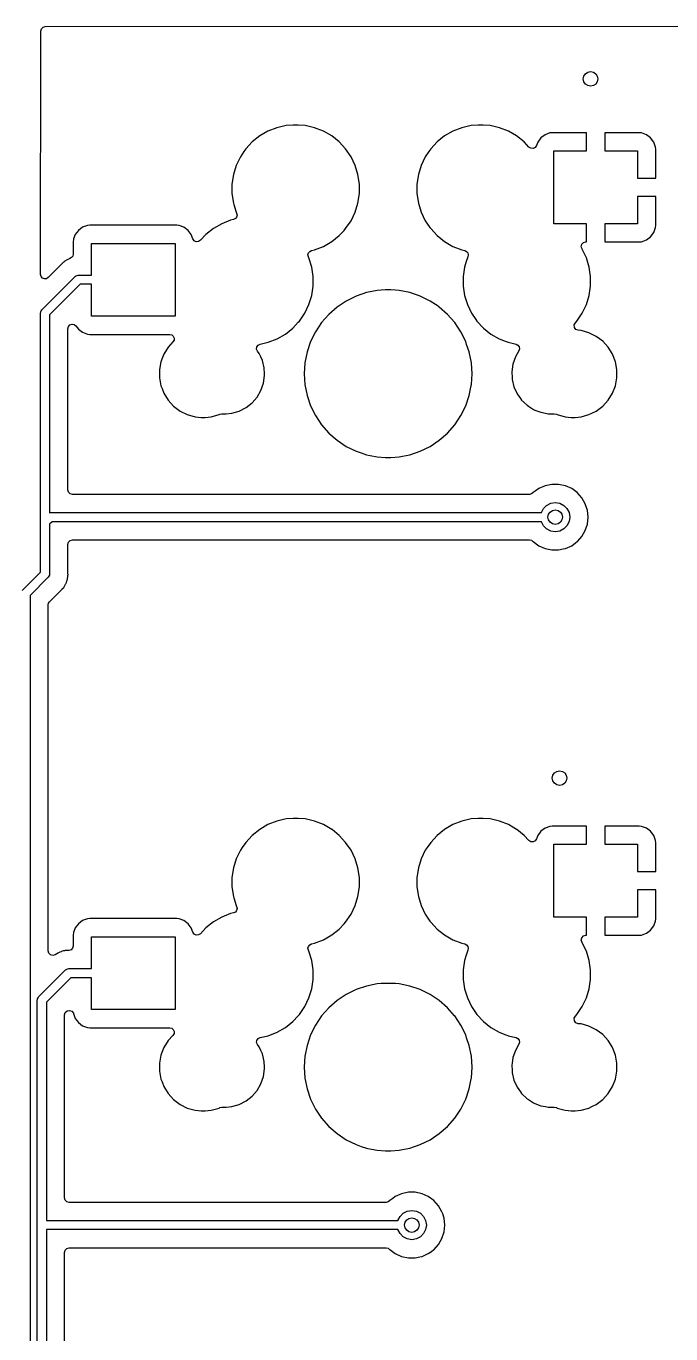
# Model space of a CAD drawing. Extents: x 144.2 to 239.5, y -132.7 to -33.4.
# Drawn here: x 162.89 to 180.6, y -74.11 to -38.18 of the extents above; entities that cross this region are included whole.
import ezdxf

# ---------------------------------------------------------------- set-up
doc = ezdxf.new("R2010")
doc.units = 0
doc.layers.add('BLACK', color=7, linetype='CONTINUOUS')

msp = doc.modelspace()

# ---------------------------------------------------------------- linework, layer by layer
at = {"layer": 'BLACK', "linetype": 'CONTINUOUS'}
for p, q in [((163.286, -45.0002), (163.29, -38.3143)), ((163.29, -38.3143), (163.307, -38.2524)), ((163.307, -38.2524), (163.352, -38.2071)), ((163.352, -38.2071), (163.414, -38.1904)), ((163.414, -38.1904), (182.325, -38.1805)), ((170.03, -40.9127), (169.775, -40.9711)), ((170.227, -40.898), (170.03, -40.9127)), ((170.357, -40.898), (170.227, -40.898)), ((170.227, -40.898), (170.227, -40.898)), ((170.554, -40.9127), (170.357, -40.898)), ((170.357, -40.898), (170.357, -40.898)), ((170.809, -40.9711), (170.554, -40.9127)), ((175.11, -40.9127), (174.855, -40.9711)), ((175.307, -40.898), (175.11, -40.9127)), ((175.437, -40.898), (175.307, -40.898)), ((175.307, -40.898), (175.307, -40.898)), ((175.634, -40.9127), (175.437, -40.898)), ((175.437, -40.898), (175.437, -40.898)), ((175.889, -40.9711), (175.634, -40.9127)), ((169.303, -41.1981), (169.098, -41.3617)), ((169.53, -41.0669), (169.303, -41.1981)), ((169.775, -40.9711), (169.53, -41.0669)), ((171.054, -41.0669), (170.809, -40.9711)), ((171.054, -41.0673), (171.054, -41.0669)), ((171.054, -41.0669), (171.054, -41.0669)), ((171.054, -41.0669), (171.054, -41.0669)), ((171.281, -41.1981), (171.054, -41.0673)), ((171.486, -41.3617), (171.281, -41.1981)), ((171.281, -41.1981), (171.281, -41.1981)), ((174.383, -41.1981), (174.178, -41.3617)), ((174.61, -41.0669), (174.383, -41.1981)), ((174.855, -40.9711), (174.61, -41.0669)), ((176.134, -41.0669), (175.889, -40.9711)), ((176.134, -41.0673), (176.134, -41.0669)), ((176.134, -41.0669), (176.134, -41.0669)), ((176.134, -41.0669), (176.134, -41.0669)), ((176.361, -41.1981), (176.134, -41.0673)), ((176.566, -41.3617), (176.361, -41.1981)), ((176.361, -41.1981), (176.361, -41.1981)), ((177.025, -41.2513), (176.939, -41.3664)), ((177.14, -41.1651), (177.025, -41.2513)), ((177.275, -41.1149), (177.14, -41.1651)), ((177.334, -41.1085), (177.275, -41.1149)), ((178.282, -41.1085), (177.334, -41.1085)), ((178.282, -41.6085), (178.282, -41.1085)), ((179.73, -41.1085), (178.782, -41.1085)), ((178.782, -41.1085), (178.782, -41.6085)), ((179.789, -41.1149), (179.73, -41.1085)), ((179.924, -41.1651), (179.789, -41.1149)), ((180.039, -41.2513), (179.924, -41.1651)), ((180.125, -41.3664), (180.039, -41.2513)), ((168.869, -41.6283), (168.772, -41.7708)), ((168.92, -41.554), (168.869, -41.6283)), ((169.098, -41.3617), (168.92, -41.554)), ((171.664, -41.554), (171.486, -41.3617)), ((171.486, -41.3617), (171.486, -41.3617)), ((171.486, -41.3617), (171.486, -41.3617)), ((171.812, -41.7708), (171.664, -41.554)), ((171.664, -41.554), (171.664, -41.554)), ((171.664, -41.554), (171.664, -41.554)), ((173.949, -41.6283), (173.852, -41.7708)), ((174, -41.554), (173.949, -41.6283)), ((174.178, -41.3617), (174, -41.554)), ((176.696, -41.5021), (176.566, -41.3617)), ((176.566, -41.3617), (176.566, -41.3617)), ((176.566, -41.3617), (176.566, -41.3617)), ((176.749, -41.5357), (176.696, -41.5021)), ((176.811, -41.5394), (176.749, -41.5357)), ((176.867, -41.5122), (176.811, -41.5394)), ((176.903, -41.4611), (176.867, -41.5122)), ((176.939, -41.3664), (176.903, -41.4611)), ((177.382, -43.6085), (177.382, -41.6085)), ((177.382, -41.6085), (178.282, -41.6085)), ((178.782, -41.6085), (179.682, -41.6085)), ((179.682, -41.6085), (179.682, -42.3585)), ((180.176, -41.5011), (180.125, -41.3664)), ((180.182, -41.5607), (180.176, -41.5011)), ((180.182, -42.3585), (180.182, -41.5607)), ((168.658, -42.0072), (168.581, -42.2579)), ((168.772, -41.7708), (168.658, -42.0072)), ((171.926, -42.0072), (171.812, -41.7708)), ((172.003, -42.2579), (171.926, -42.0072)), ((173.738, -42.0072), (173.661, -42.2579)), ((173.852, -41.7708), (173.738, -42.0072)), ((168.581, -42.2579), (168.541, -42.5173)), ((172.042, -42.5173), (172.003, -42.2579)), ((173.661, -42.2579), (173.621, -42.5173)), ((179.682, -42.3585), (180.182, -42.3585)), ((168.541, -42.5173), (168.541, -42.7797)), ((172.042, -42.7797), (172.042, -42.5173)), ((173.621, -42.5173), (173.621, -42.7797)), ((168.541, -42.7797), (168.581, -43.0391)), ((168.581, -43.0391), (168.592, -43.0772)), ((168.592, -43.0772), (168.658, -43.2898)), ((171.926, -43.2898), (172.003, -43.0391)), ((172.003, -43.0391), (172.042, -42.7797)), ((173.621, -42.7797), (173.661, -43.0391)), ((173.661, -43.0391), (173.738, -43.2898)), ((180.182, -42.8585), (179.682, -42.8585)), ((179.682, -42.8585), (179.682, -43.6085)), ((180.182, -43.6563), (180.182, -42.8585)), ((168.637, -43.4683), (168.587, -43.4922)), ((168.671, -43.4251), (168.637, -43.4683)), ((168.658, -43.2898), (168.671, -43.3175)), ((168.671, -43.3175), (168.684, -43.3713)), ((168.684, -43.3713), (168.671, -43.4251)), ((171.812, -43.5262), (171.926, -43.2898)), ((173.738, -43.2898), (173.852, -43.5262)), ((164.324, -43.791), (164.238, -43.9062)), ((164.44, -43.7047), (164.324, -43.791)), ((164.575, -43.6544), (164.44, -43.7047)), ((164.634, -43.648), (164.575, -43.6544)), ((167.03, -43.648), (164.634, -43.648)), ((167.089, -43.6544), (167.03, -43.648)), ((167.03, -43.648), (167.03, -43.648)), ((167.224, -43.7047), (167.089, -43.6544)), ((167.34, -43.791), (167.224, -43.7047)), ((167.426, -43.9062), (167.34, -43.791)), ((168.033, -43.7381), (167.828, -43.9017)), ((168.26, -43.6069), (168.033, -43.7381)), ((168.505, -43.5111), (168.26, -43.6069)), ((168.587, -43.4922), (168.505, -43.5111)), ((171.486, -43.9353), (171.62, -43.791)), ((171.62, -43.791), (171.664, -43.743)), ((171.664, -43.743), (171.812, -43.5262)), ((171.664, -43.743), (171.664, -43.743)), ((171.664, -43.743), (171.664, -43.743)), ((173.852, -43.5262), (173.981, -43.7159)), ((173.981, -43.7159), (174, -43.743)), ((174, -43.743), (174.178, -43.9353)), ((178.282, -43.6085), (177.382, -43.6085)), ((178.282, -44.1085), (178.282, -43.6085)), ((179.682, -43.6085), (178.782, -43.6085)), ((178.782, -43.6085), (178.782, -44.1085)), ((180.125, -43.8506), (180.176, -43.7159)), ((180.176, -43.7159), (180.182, -43.6563)), ((164.182, -44.0989), (164.181, -44.1006)), ((164.181, -44.1006), (164.181, -44.4447)), ((164.188, -44.041), (164.182, -44.0989)), ((164.193, -44.0267), (164.188, -44.041)), ((164.238, -43.9062), (164.193, -44.0267)), ((164.682, -45.0235), (164.682, -44.1485)), ((164.682, -44.1485), (166.982, -44.1485)), ((166.982, -44.1485), (166.982, -46.1485)), ((167.47, -44.0237), (167.426, -43.9062)), ((167.506, -44.0749), (167.47, -44.0237)), ((167.562, -44.102), (167.506, -44.0749)), ((167.624, -44.0984), (167.562, -44.102)), ((167.677, -44.0647), (167.624, -44.0984)), ((167.828, -43.9017), (167.677, -44.0647)), ((171.054, -44.2301), (171.281, -44.0989)), ((171.281, -44.0989), (171.486, -43.9353)), ((174.178, -43.9353), (174.178, -43.9353)), ((174.178, -43.9353), (174.383, -44.0989)), ((174.383, -44.0989), (174.61, -44.2301)), ((178.135, -44.2395), (178.149, -44.1746)), ((178.149, -44.1746), (178.195, -44.1263)), ((178.195, -44.1263), (178.259, -44.1085)), ((178.259, -44.1085), (178.282, -44.1085)), ((178.782, -44.1085), (179.73, -44.1085)), ((179.73, -44.1085), (179.789, -44.1021)), ((179.789, -44.1021), (179.924, -44.0519)), ((179.924, -44.0519), (180.039, -43.9657)), ((180.039, -43.9657), (180.125, -43.8506)), ((164.139, -44.5386), (164.092, -44.5638)), ((164.17, -44.4963), (164.139, -44.5386)), ((164.181, -44.4447), (164.17, -44.4963)), ((170.63, -44.4657), (170.643, -44.4119)), ((170.643, -44.5195), (170.63, -44.4657)), ((170.643, -44.4119), (170.677, -44.3687)), ((170.656, -44.5472), (170.643, -44.5195)), ((170.733, -44.7979), (170.656, -44.5472)), ((170.677, -44.3687), (170.727, -44.3448)), ((170.727, -44.3448), (170.809, -44.3259)), ((170.809, -44.3259), (171.054, -44.2301)), ((174.61, -44.2301), (174.855, -44.3259)), ((174.855, -44.3259), (174.937, -44.3448)), ((174.937, -44.3448), (174.987, -44.3687)), ((175.008, -44.5472), (174.976, -44.6503)), ((174.987, -44.3687), (175.021, -44.4119)), ((175.021, -44.5195), (175.008, -44.5472)), ((175.021, -44.4119), (175.034, -44.4657)), ((175.034, -44.4657), (175.021, -44.5195)), ((178.156, -44.3024), (178.135, -44.2395)), ((178.162, -44.3108), (178.156, -44.3024)), ((178.276, -44.5472), (178.162, -44.3108)), ((178.353, -44.7979), (178.276, -44.5472)), ((163.854, -44.7312), (163.497, -45.088)), ((163.862, -44.7226), (163.854, -44.7312)), ((163.89, -44.6889), (163.862, -44.7226)), ((163.906, -44.6771), (163.89, -44.6889)), ((163.921, -44.6645), (163.906, -44.6771)), ((163.935, -44.6503), (163.921, -44.6645)), ((163.973, -44.6281), (163.935, -44.6503)), ((163.982, -44.6217), (163.973, -44.6281)), ((164.018, -44.596), (163.982, -44.6217)), ((164.036, -44.5886), (164.018, -44.596)), ((164.054, -44.5801), (164.036, -44.5886)), ((164.071, -44.5699), (164.054, -44.5801)), ((164.092, -44.5638), (164.071, -44.5699)), ((170.772, -45.0573), (170.733, -44.7979)), ((174.931, -44.7979), (174.891, -45.0573)), ((174.976, -44.6503), (174.931, -44.7979)), ((178.392, -45.0573), (178.353, -44.7979)), ((163.299, -45.0565), (163.286, -45.0002)), ((163.337, -45.1006), (163.299, -45.0565)), ((163.321, -45.9721), (164.233, -45.0601)), ((163.39, -45.1228), (163.337, -45.1006)), ((163.448, -45.1182), (163.39, -45.1228)), ((163.497, -45.088), (163.448, -45.1182)), ((164.233, -45.0601), (164.251, -45.0467)), ((164.251, -45.0467), (164.254, -45.0433)), ((164.254, -45.0433), (164.257, -45.0426)), ((164.257, -45.0426), (164.262, -45.0388)), ((164.262, -45.0388), (164.292, -45.0322)), ((164.292, -45.0322), (164.321, -45.0235)), ((164.321, -45.0235), (164.682, -45.0235)), ((170.772, -45.3197), (170.772, -45.0573)), ((174.891, -45.0573), (174.891, -45.3197)), ((178.392, -45.3197), (178.392, -45.0573)), ((164.373, -45.2735), (163.534, -46.1123)), ((164.682, -45.2735), (164.373, -45.2735)), ((164.682, -46.1485), (164.682, -45.2735)), ((170.656, -45.8298), (170.733, -45.5791)), ((170.733, -45.5791), (170.772, -45.3197)), ((171.95, -45.5986), (171.679, -45.7319)), ((172.235, -45.5016), (171.95, -45.5986)), ((172.531, -45.4428), (172.235, -45.5016)), ((172.642, -45.4355), (172.531, -45.4428)), ((172.757, -45.428), (172.642, -45.4355)), ((172.907, -45.428), (172.757, -45.428)), ((173.036, -45.4364), (172.907, -45.428)), ((173.133, -45.4428), (173.036, -45.4364)), ((173.429, -45.5016), (173.133, -45.4428)), ((173.714, -45.5986), (173.429, -45.5016)), ((173.985, -45.7319), (173.714, -45.5986)), ((174.891, -45.3197), (174.931, -45.5791)), ((174.931, -45.5791), (175.008, -45.8298)), ((178.276, -45.8298), (178.353, -45.5791)), ((178.353, -45.5791), (178.392, -45.3197)), ((163.306, -45.9993), (163.321, -45.9721)), ((170.542, -46.0662), (170.656, -45.8298)), ((171.429, -45.8995), (171.202, -46.0983)), ((171.679, -45.7319), (171.429, -45.8995)), ((174.202, -45.8774), (173.985, -45.7319)), ((174.235, -45.8995), (174.202, -45.8774)), ((174.462, -46.0983), (174.235, -45.8995)), ((175.008, -45.8298), (175.122, -46.0662)), ((178.162, -46.0662), (178.276, -45.8298)), ((163.284, -46.0605), (163.288, -46.0384)), ((163.284, -51.81), (163.284, -46.0605)), ((163.287, -46.0339), (163.289, -46.0315)), ((163.288, -46.0384), (163.287, -46.0339)), ((163.289, -46.0315), (163.29, -46.0253)), ((163.29, -46.0253), (163.306, -45.9993)), ((163.534, -46.1123), (163.534, -51.5494)), ((166.982, -46.1485), (164.682, -46.1485)), ((170.216, -46.4753), (170.363, -46.3165)), ((170.363, -46.3165), (170.394, -46.283)), ((170.394, -46.283), (170.542, -46.0662)), ((170.394, -46.283), (170.394, -46.283)), ((170.394, -46.283), (170.394, -46.283)), ((171.003, -46.325), (170.835, -46.5758)), ((171.202, -46.0983), (171.003, -46.325)), ((174.654, -46.3165), (174.462, -46.0983)), ((174.661, -46.325), (174.654, -46.3165)), ((174.829, -46.5758), (174.661, -46.325)), ((175.122, -46.0662), (175.243, -46.2438)), ((175.243, -46.2438), (175.27, -46.283)), ((175.27, -46.283), (175.448, -46.4753)), ((177.942, -46.3888), (177.973, -46.328)), ((177.973, -46.328), (178.014, -46.283)), ((178.014, -46.283), (178.162, -46.0662)), ((164.035, -46.4919), (164.05, -46.4325)), ((164.035, -50.9205), (164.035, -46.4919)), ((164.05, -46.4325), (164.092, -46.3876)), ((164.092, -46.3876), (164.15, -46.3682)), ((164.15, -46.3682), (164.211, -46.3791)), ((164.211, -46.3791), (164.258, -46.4176)), ((164.258, -46.4176), (164.324, -46.506)), ((164.324, -46.506), (164.44, -46.5923)), ((164.44, -46.5923), (164.575, -46.6426)), ((164.575, -46.6426), (164.634, -46.649)), ((164.634, -46.649), (166.831, -46.649)), ((166.831, -46.649), (166.886, -46.662)), ((166.886, -46.662), (166.93, -46.6983)), ((166.93, -46.6983), (166.953, -46.7502)), ((169.784, -46.7701), (170.011, -46.6389)), ((170.011, -46.6389), (170.216, -46.4753)), ((170.835, -46.5758), (170.702, -46.8462)), ((174.962, -46.8462), (174.829, -46.5758)), ((175.448, -46.4753), (175.448, -46.4753)), ((175.448, -46.4753), (175.653, -46.6389)), ((175.653, -46.6389), (175.88, -46.7701)), ((177.948, -46.4567), (177.942, -46.3888)), ((177.989, -46.5112), (177.948, -46.4567)), ((178.052, -46.5358), (177.989, -46.5112)), ((178.134, -46.5434), (178.052, -46.5358)), ((178.348, -46.6043), (178.134, -46.5434)), ((178.547, -46.7034), (178.348, -46.6043)), ((178.724, -46.8375), (178.547, -46.7034)), ((166.79, -47.0019), (166.673, -47.1911)), ((166.922, -46.8565), (166.79, -47.0019)), ((166.95, -46.8069), (166.922, -46.8565)), ((166.953, -46.7502), (166.95, -46.8069)), ((169.22, -47.0536), (169.228, -46.9937)), ((169.242, -47.1098), (169.22, -47.0536)), ((169.228, -46.9937), (169.262, -46.9443)), ((169.262, -46.9443), (169.316, -46.917)), ((169.316, -46.917), (169.539, -46.8659)), ((169.539, -46.8659), (169.784, -46.7701)), ((170.702, -46.8462), (170.605, -47.1318)), ((174.988, -46.9243), (174.962, -46.8462)), ((175.059, -47.1318), (174.988, -46.9243)), ((175.88, -46.7701), (176.049, -46.8361)), ((176.049, -46.8361), (176.074, -46.8462)), ((176.074, -46.8462), (176.125, -46.8659)), ((176.125, -46.8659), (176.345, -46.9162)), ((176.345, -46.9162), (176.396, -46.9416)), ((176.396, -46.9416), (176.431, -46.9875)), ((176.441, -47.044), (176.425, -47.0991)), ((176.431, -46.9875), (176.441, -47.044)), ((178.874, -47.0019), (178.724, -46.8375)), ((178.982, -47.1758), (178.874, -47.0019)), ((166.592, -47.3986), (166.552, -47.6173)), ((166.638, -47.2798), (166.592, -47.3986)), ((166.673, -47.1911), (166.638, -47.2798)), ((169.289, -47.1757), (169.242, -47.1098)), ((169.289, -47.1758), (169.289, -47.1757)), ((169.332, -47.2693), (169.289, -47.1758)), ((169.289, -47.1758), (169.289, -47.1758)), ((169.377, -47.3669), (169.332, -47.2693)), ((169.426, -47.5712), (169.377, -47.3669)), ((170.605, -47.1318), (170.546, -47.4276)), ((175.118, -47.4276), (175.059, -47.1318)), ((176.326, -47.2693), (176.258, -47.4679)), ((176.425, -47.0991), (176.326, -47.2693)), ((178.991, -47.1911), (178.982, -47.1758)), ((179.072, -47.3986), (178.991, -47.1911)), ((179.112, -47.6173), (179.072, -47.3986)), ((166.552, -47.6173), (166.552, -47.8397)), ((169.406, -47.9891), (169.436, -47.7811)), ((169.434, -47.7285), (169.426, -47.5712)), ((169.436, -47.7811), (169.434, -47.7285)), ((170.546, -47.4276), (170.527, -47.7285)), ((170.527, -47.7285), (170.546, -48.0294)), ((175.137, -47.7285), (175.118, -47.4276)), ((175.118, -48.0294), (175.137, -47.7285)), ((176.258, -47.4679), (176.228, -47.6759)), ((176.228, -47.6759), (176.228, -47.6759)), ((176.228, -47.6759), (176.236, -47.8397)), ((179.112, -47.8397), (179.112, -47.6173)), ((166.552, -47.8397), (166.592, -48.0584)), ((166.592, -48.0584), (166.622, -48.1338)), ((166.622, -48.1338), (166.673, -48.2659)), ((169.338, -48.1877), (169.406, -47.9891)), ((170.546, -48.0294), (170.605, -48.3252)), ((175.059, -48.3252), (175.113, -48.0523)), ((175.113, -48.0523), (175.118, -48.0294)), ((175.118, -48.0294), (175.118, -48.0294)), ((175.118, -48.0294), (175.118, -48.0294)), ((176.236, -47.8397), (176.238, -47.8858)), ((176.238, -47.8858), (176.287, -48.0901)), ((176.287, -48.0901), (176.375, -48.2813)), ((178.991, -48.2659), (179.072, -48.0584)), ((179.072, -48.0584), (179.112, -47.8397)), ((166.673, -48.2659), (166.79, -48.4551)), ((166.79, -48.4551), (166.94, -48.6195)), ((169.095, -48.5286), (169.233, -48.3698)), ((169.233, -48.3698), (169.338, -48.1877)), ((170.605, -48.3252), (170.702, -48.6108)), ((174.962, -48.6108), (175.059, -48.3252)), ((176.375, -48.2813), (176.467, -48.4105)), ((176.467, -48.4105), (176.497, -48.4525)), ((176.497, -48.4525), (176.649, -48.5975)), ((178.724, -48.6195), (178.874, -48.4551)), ((178.874, -48.4551), (178.991, -48.2659)), ((166.94, -48.6195), (167.117, -48.7536)), ((167.117, -48.7536), (167.316, -48.8527)), ((167.316, -48.8527), (167.53, -48.9136)), ((167.974, -48.9136), (168.188, -48.8527)), ((168.188, -48.8527), (168.209, -48.842)), ((168.209, -48.842), (168.264, -48.829)), ((168.264, -48.829), (168.384, -48.829)), ((168.384, -48.829), (168.541, -48.814)), ((168.384, -48.829), (168.384, -48.829)), ((168.541, -48.814), (168.743, -48.7548)), ((168.743, -48.7548), (168.93, -48.6585)), ((168.93, -48.6585), (169.095, -48.5286)), ((170.702, -48.6108), (170.835, -48.8812)), ((174.829, -48.8812), (174.962, -48.6108)), ((176.649, -48.5975), (176.683, -48.6195)), ((176.683, -48.6195), (176.825, -48.7111)), ((176.825, -48.7111), (176.865, -48.7268)), ((176.865, -48.7268), (177.021, -48.7892)), ((177.021, -48.7892), (177.149, -48.814)), ((177.149, -48.814), (177.227, -48.829)), ((177.227, -48.829), (177.227, -48.829)), ((177.227, -48.829), (177.384, -48.829)), ((177.384, -48.829), (177.386, -48.8288)), ((177.384, -48.829), (177.384, -48.829)), ((177.386, -48.8288), (177.387, -48.829)), ((177.387, -48.829), (177.39, -48.829)), ((177.39, -48.829), (177.39, -48.8296)), ((177.39, -48.8296), (177.453, -48.8413)), ((177.453, -48.8413), (177.476, -48.8527)), ((177.476, -48.8527), (177.69, -48.9136)), ((178.134, -48.9136), (178.348, -48.8527)), ((178.348, -48.8527), (178.425, -48.8144)), ((178.425, -48.8144), (178.547, -48.7536)), ((178.547, -48.7536), (178.724, -48.6195)), ((167.53, -48.9136), (167.696, -48.929)), ((167.696, -48.929), (167.696, -48.929)), ((167.696, -48.929), (167.808, -48.929)), ((167.808, -48.929), (167.974, -48.9136)), ((167.808, -48.929), (167.808, -48.929)), ((170.835, -48.8812), (171.002, -49.1312)), ((171.002, -49.1312), (171.003, -49.132)), ((171.003, -49.132), (171.202, -49.3587)), ((174.462, -49.3587), (174.661, -49.132)), ((174.661, -49.132), (174.829, -48.8812)), ((177.69, -48.9136), (177.856, -48.929)), ((177.856, -48.929), (177.856, -48.929)), ((177.856, -48.929), (177.968, -48.929)), ((177.968, -48.929), (178.134, -48.9136)), ((177.968, -48.929), (177.968, -48.929)), ((171.202, -49.3587), (171.429, -49.5575)), ((171.429, -49.5575), (171.679, -49.7251)), ((173.985, -49.7251), (174.235, -49.5575)), ((174.235, -49.5575), (174.462, -49.3587)), ((171.679, -49.7251), (171.95, -49.8584)), ((171.95, -49.8584), (172.093, -49.9069)), ((172.093, -49.9069), (172.235, -49.9554)), ((173.429, -49.9554), (173.714, -49.8584)), ((173.714, -49.8584), (173.985, -49.7251)), ((172.235, -49.9554), (172.335, -49.9752)), ((172.335, -49.9752), (172.531, -50.0142)), ((172.531, -50.0142), (172.531, -50.0142)), ((172.531, -50.0142), (172.531, -50.0142)), ((172.531, -50.0142), (172.757, -50.029)), ((172.757, -50.029), (172.907, -50.029)), ((172.907, -50.029), (173.133, -50.0142)), ((172.907, -50.029), (172.907, -50.029)), ((173.133, -50.0142), (173.23, -49.995)), ((173.133, -50.0142), (173.133, -50.0142)), ((173.133, -50.0142), (173.133, -50.0142)), ((173.23, -49.995), (173.429, -49.9554)), ((164.052, -50.9825), (164.035, -50.9205)), ((164.097, -51.0279), (164.052, -50.9825)), ((176.808, -51.0035), (176.767, -51.0338)), ((176.814, -50.9971), (176.808, -51.0035)), ((176.867, -50.9589), (176.814, -50.9971)), ((176.967, -50.8858), (176.867, -50.9589)), ((177.14, -50.8089), (176.967, -50.8858)), ((177.325, -50.7695), (177.14, -50.8089)), ((177.515, -50.7695), (177.325, -50.7695)), ((177.325, -50.7695), (177.325, -50.7695)), ((177.7, -50.8089), (177.515, -50.7695)), ((177.515, -50.7695), (177.515, -50.7695)), ((177.873, -50.8858), (177.7, -50.8089)), ((178.026, -50.9971), (177.873, -50.8858)), ((178.153, -51.1378), (178.026, -50.9971)), ((164.159, -51.0445), (164.097, -51.0279)), ((176.716, -51.0445), (164.159, -51.0445)), ((176.767, -51.0338), (176.716, -51.0445)), ((177.096, -51.4349), (177.185, -51.3464)), ((177.185, -51.3464), (177.296, -51.2896)), ((177.296, -51.2896), (177.42, -51.27)), ((177.42, -51.27), (177.544, -51.2896)), ((177.544, -51.2896), (177.655, -51.3464)), ((177.655, -51.3464), (177.744, -51.4349)), ((178.247, -51.3017), (178.153, -51.1378)), ((178.264, -51.3548), (178.247, -51.3017)), ((178.306, -51.4817), (178.264, -51.3548)), ((163.534, -51.5494), (163.549, -51.545)), ((163.549, -51.545), (177.04, -51.545)), ((177.04, -51.545), (177.096, -51.4349)), ((177.744, -51.4349), (177.8, -51.5464)), ((177.8, -51.5464), (177.82, -51.67)), ((177.82, -51.67), (177.8, -51.7936)), ((178.325, -51.67), (178.306, -51.4817)), ((178.306, -51.8583), (178.325, -51.67)), ((163.284, -53.1787), (163.284, -51.81)), ((163.601, -51.795), (163.534, -51.8618)), ((163.534, -51.8618), (163.534, -53.2305)), ((177.04, -51.795), (163.601, -51.795)), ((177.096, -51.9051), (177.04, -51.795)), ((177.185, -51.9936), (177.096, -51.9051)), ((177.296, -52.0504), (177.185, -51.9936)), ((177.42, -52.07), (177.296, -52.0504)), ((177.544, -52.0504), (177.42, -52.07)), ((177.655, -51.9936), (177.544, -52.0504)), ((177.744, -51.9051), (177.655, -51.9936)), ((177.8, -51.7936), (177.744, -51.9051)), ((178.153, -52.2022), (178.247, -52.0383)), ((178.247, -52.0383), (178.306, -51.8583)), ((164.035, -52.4195), (164.052, -52.3575)), ((164.035, -53.1952), (164.035, -52.4195)), ((164.052, -52.3575), (164.097, -52.3121)), ((164.097, -52.3121), (164.159, -52.2955)), ((164.159, -52.2955), (176.716, -52.2955)), ((176.716, -52.2955), (176.767, -52.3062)), ((176.767, -52.3062), (176.808, -52.3365)), ((176.808, -52.3365), (176.814, -52.3429)), ((176.814, -52.3429), (176.967, -52.4542)), ((177.873, -52.4542), (177.975, -52.3798)), ((177.975, -52.3798), (178.026, -52.3429)), ((178.026, -52.3429), (178.032, -52.3365)), ((178.032, -52.3365), (178.153, -52.2022)), ((176.967, -52.4542), (176.967, -52.4542)), ((176.967, -52.4542), (176.967, -52.4542)), ((176.967, -52.4542), (177.14, -52.5311)), ((177.14, -52.5311), (177.325, -52.5705)), ((177.325, -52.5705), (177.325, -52.5705)), ((177.325, -52.5705), (177.515, -52.5705)), ((177.515, -52.5705), (177.638, -52.5443)), ((177.515, -52.5705), (177.515, -52.5705)), ((177.638, -52.5443), (177.7, -52.5311)), ((177.7, -52.5311), (177.873, -52.4542)), ((162.782, -53.6816), (163.284, -53.1787)), ((163.498, -53.3189), (162.995, -53.8218)), ((163.513, -53.2918), (163.498, -53.3189)), ((163.529, -53.2657), (163.513, -53.2918)), ((163.53, -53.2595), (163.529, -53.2657)), ((163.532, -53.2571), (163.53, -53.2595)), ((163.534, -53.2305), (163.531, -53.2526)), ((163.531, -53.2526), (163.532, -53.2571)), ((163.952, -53.5514), (163.97, -53.5113)), ((163.97, -53.5113), (163.975, -53.5009)), ((163.975, -53.4996), (163.996, -53.4626)), ((163.975, -53.5009), (163.975, -53.4996)), ((163.996, -53.4626), (164.001, -53.4432)), ((164.001, -53.4432), (164.007, -53.4248)), ((164.007, -53.4248), (164.01, -53.417)), ((164.01, -53.417), (164.015, -53.4064)), ((164.015, -53.4064), (164.022, -53.3633)), ((164.022, -53.3633), (164.024, -53.3518)), ((164.024, -53.3518), (164.035, -53.3095)), ((164.036, -53.2068), (164.035, -53.1952)), ((164.035, -53.2895), (164.037, -53.2701)), ((164.035, -53.3095), (164.035, -53.2895)), ((164.04, -53.2503), (164.036, -53.2068)), ((164.037, -53.2701), (164.038, -53.261)), ((164.038, -53.261), (164.04, -53.2503)), ((162.995, -53.8218), (162.995, -103.15)), ((163.532, -53.9928), (163.659, -53.866)), ((163.659, -53.866), (163.793, -53.7313)), ((163.793, -53.7313), (163.809, -53.7184)), ((163.809, -53.7184), (163.811, -53.7163)), ((163.811, -53.7163), (163.857, -53.6672)), ((163.811, -53.7163), (163.811, -53.7163)), ((163.857, -53.6672), (163.86, -53.6645)), ((163.86, -53.6645), (163.88, -53.645)), ((163.88, -53.645), (163.882, -53.6418)), ((163.882, -53.6418), (163.89, -53.6329)), ((163.89, -53.6329), (163.92, -53.6011)), ((163.92, -53.6011), (163.929, -53.5835)), ((163.929, -53.5835), (163.94, -53.5673)), ((163.94, -53.5673), (163.952, -53.5514)), ((163.952, -53.5514), (163.952, -53.5514)), ((163.495, -54.0805), (163.505, -54.033)), ((163.495, -63.5891), (163.495, -54.0805)), ((163.505, -54.033), (163.532, -53.9928)), ((170.03, -59.9627), (169.775, -60.0211)), ((170.227, -59.948), (170.03, -59.9627)), ((170.357, -59.948), (170.227, -59.948)), ((170.227, -59.948), (170.227, -59.948)), ((170.554, -59.9627), (170.357, -59.948)), ((170.357, -59.948), (170.357, -59.948)), ((170.809, -60.0211), (170.554, -59.9627)), ((175.11, -59.9627), (174.855, -60.0211)), ((175.307, -59.948), (175.11, -59.9627)), ((175.437, -59.948), (175.307, -59.948)), ((175.307, -59.948), (175.307, -59.948)), ((175.634, -59.9627), (175.437, -59.948)), ((175.437, -59.948), (175.437, -59.948)), ((175.889, -60.0211), (175.634, -59.9627)), ((169.303, -60.2481), (169.098, -60.4117)), ((169.53, -60.1169), (169.303, -60.2481)), ((169.775, -60.0211), (169.53, -60.1169)), ((171.054, -60.1169), (170.809, -60.0211)), ((171.054, -60.1173), (171.054, -60.1169)), ((171.054, -60.1169), (171.054, -60.1169)), ((171.054, -60.1169), (171.054, -60.1169)), ((171.281, -60.2481), (171.054, -60.1173)), ((171.29, -60.2557), (171.281, -60.2481)), ((171.486, -60.4117), (171.29, -60.2557)), ((174.383, -60.2481), (174.178, -60.4117)), ((174.61, -60.1169), (174.383, -60.2481)), ((174.855, -60.0211), (174.61, -60.1169)), ((176.134, -60.1169), (175.889, -60.0211)), ((176.134, -60.1173), (176.134, -60.1169)), ((176.134, -60.1169), (176.134, -60.1169)), ((176.134, -60.1169), (176.134, -60.1169)), ((176.361, -60.2481), (176.134, -60.1173)), ((176.37, -60.2557), (176.361, -60.2481)), ((176.566, -60.4117), (176.37, -60.2557)), ((177.025, -60.3013), (176.939, -60.4164)), ((177.14, -60.2151), (177.025, -60.3013)), ((177.275, -60.1649), (177.14, -60.2151)), ((177.334, -60.1585), (177.275, -60.1649)), ((178.282, -60.1585), (177.334, -60.1585)), ((178.282, -60.6585), (178.282, -60.1585)), ((179.73, -60.1585), (178.782, -60.1585)), ((178.782, -60.1585), (178.782, -60.6585)), ((179.789, -60.1649), (179.73, -60.1585)), ((179.924, -60.2151), (179.789, -60.1649)), ((180.039, -60.3013), (179.924, -60.2151)), ((180.125, -60.4164), (180.039, -60.3013)), ((168.92, -60.604), (168.824, -60.7442)), ((169.098, -60.4117), (168.92, -60.604)), ((171.664, -60.604), (171.486, -60.4117)), ((171.486, -60.4117), (171.486, -60.4117)), ((171.486, -60.4117), (171.486, -60.4117)), ((171.812, -60.8208), (171.664, -60.604)), ((171.664, -60.604), (171.664, -60.604)), ((171.664, -60.604), (171.664, -60.604)), ((174, -60.604), (173.904, -60.7442)), ((174.178, -60.4117), (174, -60.604)), ((176.696, -60.5521), (176.566, -60.4117)), ((176.566, -60.4117), (176.566, -60.4117)), ((176.566, -60.4117), (176.566, -60.4117)), ((176.749, -60.5857), (176.696, -60.5521)), ((176.811, -60.5894), (176.749, -60.5857)), ((176.867, -60.5622), (176.811, -60.5894)), ((176.903, -60.5111), (176.867, -60.5622)), ((176.939, -60.4164), (176.903, -60.5111)), ((177.382, -62.6585), (177.382, -60.6585)), ((177.382, -60.6585), (178.282, -60.6585)), ((178.782, -60.6585), (179.682, -60.6585)), ((179.682, -60.6585), (179.682, -61.4085)), ((180.176, -60.5511), (180.125, -60.4164)), ((180.182, -60.6107), (180.176, -60.5511)), ((180.182, -61.4085), (180.182, -60.6107)), ((168.658, -61.0572), (168.581, -61.3079)), ((168.772, -60.8208), (168.658, -61.0572)), ((168.824, -60.7442), (168.772, -60.8208)), ((171.926, -61.0572), (171.812, -60.8208)), ((172.003, -61.3079), (171.926, -61.0572)), ((173.738, -61.0572), (173.661, -61.3079)), ((173.852, -60.8208), (173.738, -61.0572)), ((173.904, -60.7442), (173.852, -60.8208)), ((168.581, -61.3079), (168.541, -61.5673)), ((172.042, -61.5673), (172.003, -61.3079)), ((173.661, -61.3079), (173.621, -61.5673)), ((179.682, -61.4085), (180.182, -61.4085)), ((168.541, -61.5673), (168.541, -61.8297)), ((172.042, -61.8297), (172.042, -61.5673)), ((173.621, -61.5673), (173.621, -61.8297)), ((168.541, -61.8297), (168.581, -62.0891)), ((168.581, -62.0891), (168.592, -62.1272)), ((168.592, -62.1272), (168.658, -62.3398)), ((171.926, -62.3398), (172.003, -62.0891)), ((172.003, -62.0891), (172.042, -61.8297)), ((173.621, -61.8297), (173.661, -62.0891)), ((173.661, -62.0891), (173.738, -62.3398)), ((180.182, -61.9085), (179.682, -61.9085)), ((179.682, -61.9085), (179.682, -62.6585)), ((180.182, -62.7063), (180.182, -61.9085)), ((168.671, -62.4751), (168.637, -62.5183)), ((168.658, -62.3398), (168.671, -62.3675)), ((168.671, -62.3675), (168.684, -62.4213)), ((168.684, -62.4213), (168.671, -62.4751)), ((171.812, -62.5762), (171.926, -62.3398)), ((173.738, -62.3398), (173.852, -62.5762)), ((164.324, -62.841), (164.238, -62.9562)), ((164.44, -62.7547), (164.324, -62.841)), ((164.575, -62.7044), (164.44, -62.7547)), ((164.634, -62.698), (164.575, -62.7044)), ((167.03, -62.698), (164.634, -62.698)), ((167.089, -62.7044), (167.03, -62.698)), ((167.03, -62.698), (167.03, -62.698)), ((167.224, -62.7547), (167.089, -62.7044)), ((167.34, -62.841), (167.224, -62.7547)), ((167.426, -62.9562), (167.34, -62.841)), ((168.033, -62.7881), (167.828, -62.9517)), ((168.26, -62.6569), (168.033, -62.7881)), ((168.505, -62.5611), (168.26, -62.6569)), ((168.587, -62.5422), (168.505, -62.5611)), ((168.637, -62.5183), (168.587, -62.5422)), ((171.486, -62.9853), (171.62, -62.841)), ((171.62, -62.841), (171.664, -62.793)), ((171.664, -62.793), (171.812, -62.5762)), ((171.664, -62.793), (171.664, -62.793)), ((171.664, -62.793), (171.664, -62.793)), ((173.852, -62.5762), (173.981, -62.7659)), ((173.981, -62.7659), (174, -62.793)), ((174, -62.793), (174.178, -62.9853)), ((178.282, -62.6585), (177.382, -62.6585)), ((178.282, -63.1585), (178.282, -62.6585)), ((179.682, -62.6585), (178.782, -62.6585)), ((178.782, -62.6585), (178.782, -63.1585)), ((180.125, -62.9006), (180.176, -62.7659)), ((180.176, -62.7659), (180.182, -62.7063)), ((164.182, -63.1489), (164.181, -63.1506)), ((164.181, -63.1506), (164.181, -63.4488)), ((164.188, -63.091), (164.182, -63.1489)), ((164.193, -63.0767), (164.188, -63.091)), ((164.238, -62.9562), (164.193, -63.0767)), ((164.682, -64.0735), (164.682, -63.1985)), ((164.682, -63.1985), (166.982, -63.1985)), ((166.982, -63.1985), (166.982, -65.1985)), ((167.47, -63.0737), (167.426, -62.9562)), ((167.506, -63.1249), (167.47, -63.0737)), ((167.562, -63.152), (167.506, -63.1249)), ((167.624, -63.1484), (167.562, -63.152)), ((167.677, -63.1147), (167.624, -63.1484)), ((167.828, -62.9517), (167.677, -63.1147)), ((171.054, -63.2801), (171.281, -63.1489)), ((171.281, -63.1489), (171.486, -62.9853)), ((174.178, -62.9853), (174.178, -62.9853)), ((174.178, -62.9853), (174.383, -63.1489)), ((174.383, -63.1489), (174.61, -63.2801)), ((178.135, -63.2895), (178.149, -63.2246)), ((178.149, -63.2246), (178.195, -63.1763)), ((178.195, -63.1763), (178.259, -63.1585)), ((178.259, -63.1585), (178.282, -63.1585)), ((178.782, -63.1585), (179.73, -63.1585)), ((179.73, -63.1585), (179.789, -63.1521)), ((179.789, -63.1521), (179.924, -63.1019)), ((179.924, -63.1019), (180.039, -63.0157)), ((180.039, -63.0157), (180.125, -62.9006)), ((163.512, -63.6514), (163.495, -63.5891)), ((163.905, -63.5878), (163.864, -63.6039)), ((163.925, -63.5853), (163.905, -63.5878)), ((163.944, -63.5814), (163.925, -63.5853)), ((163.963, -63.5758), (163.944, -63.5814)), ((164.007, -63.5744), (163.963, -63.5758)), ((164.018, -63.5735), (164.007, -63.5744)), ((164.022, -63.573), (164.018, -63.5735)), ((164.05, -63.573), (164.022, -63.573)), ((164.054, -63.5729), (164.05, -63.573)), ((164.058, -63.5728), (164.054, -63.5729)), ((164.061, -63.5727), (164.058, -63.5728)), ((164.122, -63.5548), (164.061, -63.5727)), ((164.166, -63.5096), (164.122, -63.5548)), ((164.181, -63.4488), (164.166, -63.5096)), ((170.63, -63.5157), (170.643, -63.4619)), ((170.643, -63.5695), (170.63, -63.5157)), ((170.643, -63.4619), (170.677, -63.4187)), ((170.656, -63.5972), (170.643, -63.5695)), ((170.677, -63.4187), (170.727, -63.3948)), ((170.727, -63.3948), (170.809, -63.3759)), ((170.809, -63.3759), (171.054, -63.2801)), ((174.61, -63.2801), (174.855, -63.3759)), ((174.855, -63.3759), (174.937, -63.3948)), ((174.937, -63.3948), (174.987, -63.4187)), ((174.987, -63.4187), (175.021, -63.4619)), ((175.021, -63.5695), (175.008, -63.5972)), ((175.021, -63.4619), (175.034, -63.5157)), ((175.034, -63.5157), (175.021, -63.5695)), ((178.156, -63.3524), (178.135, -63.2895)), ((178.162, -63.3608), (178.156, -63.3524)), ((178.276, -63.5972), (178.162, -63.3608)), ((163.558, -63.6968), (163.512, -63.6514)), ((163.62, -63.7131), (163.558, -63.6968)), ((163.683, -63.6959), (163.62, -63.7131)), ((163.713, -63.6781), (163.683, -63.6959)), ((163.722, -63.6717), (163.713, -63.6781)), ((163.758, -63.646), (163.722, -63.6717)), ((163.776, -63.6386), (163.758, -63.646)), ((163.794, -63.6301), (163.776, -63.6386)), ((163.811, -63.6199), (163.794, -63.6301)), ((163.853, -63.6077), (163.811, -63.6199)), ((163.864, -63.6039), (163.853, -63.6077)), ((170.733, -63.8479), (170.656, -63.5972)), ((170.772, -64.1073), (170.733, -63.8479)), ((174.931, -63.8479), (174.891, -64.1073)), ((174.976, -63.7003), (174.931, -63.8479)), ((175.008, -63.5972), (174.976, -63.7003)), ((178.353, -63.8479), (178.276, -63.5972)), ((178.392, -64.1073), (178.353, -63.8479)), ((163.232, -64.8516), (163.973, -64.1101)), ((163.973, -64.1101), (163.991, -64.0967)), ((163.991, -64.0967), (163.994, -64.0933)), ((163.994, -64.0933), (163.997, -64.0926)), ((163.997, -64.0926), (164.002, -64.0888)), ((164.002, -64.0888), (164.032, -64.0822)), ((164.032, -64.0822), (164.061, -64.0735)), ((164.061, -64.0735), (164.682, -64.0735)), ((170.772, -64.3697), (170.772, -64.1073)), ((174.891, -64.1073), (174.891, -64.3697)), ((178.392, -64.3697), (178.392, -64.1073)), ((164.113, -64.3235), (163.445, -64.9918)), ((164.682, -64.3235), (164.113, -64.3235)), ((164.682, -65.1985), (164.682, -64.3235)), ((170.656, -64.8798), (170.733, -64.6291)), ((170.733, -64.6291), (170.772, -64.3697)), ((171.95, -64.6486), (171.679, -64.7819)), ((172.235, -64.5516), (171.95, -64.6486)), ((172.531, -64.4928), (172.235, -64.5516)), ((172.636, -64.4859), (172.531, -64.4928)), ((172.757, -64.478), (172.636, -64.4859)), ((172.907, -64.478), (172.757, -64.478)), ((173.036, -64.4864), (172.907, -64.478)), ((173.133, -64.4928), (173.036, -64.4864)), ((173.429, -64.5516), (173.133, -64.4928)), ((173.714, -64.6486), (173.429, -64.5516)), ((173.985, -64.7819), (173.714, -64.6486)), ((174.891, -64.3697), (174.931, -64.6291)), ((174.931, -64.6291), (175.008, -64.8798)), ((178.276, -64.8798), (178.353, -64.6291)), ((178.353, -64.6291), (178.392, -64.3697)), ((163.195, -64.94), (163.198, -64.9179)), ((163.195, -71.12), (163.195, -64.94)), ((163.198, -64.9134), (163.199, -64.911)), ((163.198, -64.9179), (163.198, -64.9134)), ((163.199, -64.911), (163.2, -64.9048)), ((163.2, -64.9048), (163.217, -64.8788)), ((163.217, -64.8788), (163.232, -64.8516)), ((163.445, -64.9918), (163.445, -70.995)), ((170.542, -65.1162), (170.656, -64.8798)), ((171.429, -64.9495), (171.202, -65.1483)), ((171.679, -64.7819), (171.429, -64.9495)), ((174.202, -64.9274), (173.985, -64.7819)), ((174.235, -64.9495), (174.202, -64.9274)), ((174.462, -65.1483), (174.235, -64.9495)), ((175.008, -64.8798), (175.122, -65.1162)), ((178.162, -65.1162), (178.276, -64.8798)), ((163.945, -65.3433), (163.964, -65.2778)), ((163.945, -70.3705), (163.945, -65.3433)), ((163.964, -65.2778), (164.015, -65.2321)), ((164.015, -65.2321), (164.082, -65.22)), ((164.082, -65.22), (164.145, -65.2451)), ((164.145, -65.2451), (164.186, -65.3)), ((164.186, -65.3), (164.188, -65.306)), ((164.188, -65.306), (164.188, -65.306)), ((164.188, -65.306), (164.238, -65.4408)), ((166.982, -65.1985), (164.682, -65.1985)), ((170.216, -65.5253), (170.363, -65.3665)), ((170.363, -65.3665), (170.394, -65.333)), ((170.394, -65.333), (170.542, -65.1162)), ((170.394, -65.333), (170.394, -65.333)), ((170.394, -65.333), (170.394, -65.333)), ((171.003, -65.375), (170.835, -65.6258)), ((171.202, -65.1483), (171.003, -65.375)), ((174.654, -65.3665), (174.462, -65.1483)), ((174.661, -65.375), (174.654, -65.3665)), ((174.829, -65.6258), (174.661, -65.375)), ((175.122, -65.1162), (175.193, -65.2205)), ((175.193, -65.2205), (175.27, -65.333)), ((175.27, -65.333), (175.448, -65.5253)), ((177.942, -65.4388), (177.973, -65.378)), ((177.973, -65.378), (178.014, -65.333)), ((178.014, -65.333), (178.162, -65.1162)), ((164.238, -65.4408), (164.324, -65.556)), ((164.324, -65.556), (164.44, -65.6423)), ((164.44, -65.6423), (164.575, -65.6926)), ((164.575, -65.6926), (164.634, -65.699)), ((164.634, -65.699), (166.831, -65.699)), ((166.831, -65.699), (166.886, -65.712)), ((166.886, -65.712), (166.93, -65.7483)), ((169.784, -65.8201), (170.011, -65.6889)), ((170.011, -65.6889), (170.216, -65.5253)), ((170.835, -65.6258), (170.702, -65.8962)), ((174.962, -65.8962), (174.829, -65.6258)), ((175.448, -65.5253), (175.448, -65.5253)), ((175.448, -65.5253), (175.653, -65.6889)), ((175.653, -65.6889), (175.88, -65.8201)), ((177.948, -65.5067), (177.942, -65.4388)), ((177.989, -65.5612), (177.948, -65.5067)), ((178.052, -65.5858), (177.989, -65.5612)), ((178.134, -65.5934), (178.052, -65.5858)), ((178.348, -65.6543), (178.134, -65.5934)), ((178.547, -65.7534), (178.348, -65.6543)), ((166.79, -66.0519), (166.673, -66.2411)), ((166.922, -65.9065), (166.79, -66.0519)), ((166.95, -65.8569), (166.922, -65.9065)), ((166.93, -65.7483), (166.953, -65.8002)), ((166.953, -65.8002), (166.95, -65.8569)), ((169.22, -66.1036), (169.228, -66.0437)), ((169.242, -66.1598), (169.22, -66.1036)), ((169.228, -66.0437), (169.262, -65.9943)), ((169.262, -65.9943), (169.316, -65.967)), ((169.316, -65.967), (169.539, -65.9159)), ((169.539, -65.9159), (169.784, -65.8201)), ((170.702, -65.8962), (170.605, -66.1818)), ((174.988, -65.9743), (174.962, -65.8962)), ((175.059, -66.1818), (174.988, -65.9743)), ((175.88, -65.8201), (176.032, -65.8795)), ((176.032, -65.8795), (176.12, -65.9142)), ((176.12, -65.9142), (176.125, -65.9159)), ((176.125, -65.9159), (176.345, -65.9662)), ((176.345, -65.9662), (176.396, -65.9916)), ((176.396, -65.9916), (176.431, -66.0375)), ((176.441, -66.094), (176.425, -66.1491)), ((176.431, -66.0375), (176.441, -66.094)), ((178.724, -65.8875), (178.547, -65.7534)), ((178.874, -66.0519), (178.724, -65.8875)), ((178.982, -66.2258), (178.874, -66.0519)), ((166.592, -66.4486), (166.552, -66.6673)), ((166.638, -66.3298), (166.592, -66.4486)), ((166.673, -66.2411), (166.638, -66.3298)), ((169.289, -66.2257), (169.242, -66.1598)), ((169.289, -66.2258), (169.289, -66.2257)), ((169.289, -66.2257), (169.289, -66.2257)), ((169.332, -66.3193), (169.289, -66.2258)), ((169.377, -66.4169), (169.332, -66.3193)), ((169.426, -66.6212), (169.377, -66.4169)), ((170.605, -66.1818), (170.546, -66.4776)), ((175.118, -66.4776), (175.059, -66.1818)), ((176.326, -66.3193), (176.258, -66.5179)), ((176.425, -66.1491), (176.326, -66.3193)), ((178.991, -66.2411), (178.982, -66.2258)), ((179.072, -66.4486), (178.991, -66.2411)), ((179.112, -66.6673), (179.072, -66.4486)), ((166.552, -66.6673), (166.552, -66.8897)), ((169.434, -66.7785), (169.426, -66.6212)), ((169.436, -66.8311), (169.434, -66.7785)), ((170.546, -66.4776), (170.527, -66.7785)), ((170.527, -66.7785), (170.546, -67.0794)), ((175.137, -66.7785), (175.118, -66.4776)), ((175.118, -67.0794), (175.137, -66.7785)), ((176.236, -66.671), (176.228, -66.7259)), ((176.228, -66.7259), (176.235, -66.8705)), ((176.258, -66.5179), (176.236, -66.671)), ((179.112, -66.8897), (179.112, -66.6673)), ((166.552, -66.8897), (166.592, -67.1084)), ((166.592, -67.1084), (166.622, -67.1838)), ((169.338, -67.2377), (169.406, -67.0391)), ((169.406, -67.0391), (169.436, -66.8311)), ((170.546, -67.0794), (170.605, -67.3752)), ((175.059, -67.3752), (175.113, -67.1023)), ((175.113, -67.1023), (175.118, -67.0794)), ((175.118, -67.0794), (175.118, -67.0794)), ((175.118, -67.0794), (175.118, -67.0794)), ((176.235, -66.8705), (176.238, -66.9358)), ((176.238, -66.9358), (176.287, -67.1401)), ((176.287, -67.1401), (176.375, -67.3313)), ((178.991, -67.3159), (179.072, -67.1084)), ((179.072, -67.1084), (179.112, -66.8897)), ((166.622, -67.1838), (166.673, -67.3159)), ((166.673, -67.3159), (166.79, -67.5051)), ((166.79, -67.5051), (166.94, -67.6695)), ((169.095, -67.5786), (169.233, -67.4198)), ((169.233, -67.4198), (169.338, -67.2377)), ((170.605, -67.3752), (170.702, -67.6608)), ((174.962, -67.6608), (175.059, -67.3752)), ((176.375, -67.3313), (176.467, -67.4605)), ((176.467, -67.4605), (176.497, -67.5025)), ((176.497, -67.5025), (176.649, -67.6475)), ((178.724, -67.6695), (178.874, -67.5051)), ((178.874, -67.5051), (178.991, -67.3159)), ((166.94, -67.6695), (167.117, -67.8036)), ((167.117, -67.8036), (167.316, -67.9027)), ((168.188, -67.9027), (168.209, -67.892)), ((168.209, -67.892), (168.264, -67.879)), ((168.264, -67.879), (168.384, -67.879)), ((168.384, -67.879), (168.541, -67.864)), ((168.384, -67.879), (168.384, -67.879)), ((168.541, -67.864), (168.743, -67.8048)), ((168.743, -67.8048), (168.93, -67.7085)), ((168.93, -67.7085), (169.095, -67.5786)), ((170.702, -67.6608), (170.835, -67.9312)), ((174.829, -67.9312), (174.962, -67.6608)), ((176.649, -67.6475), (176.683, -67.6695)), ((176.683, -67.6695), (176.825, -67.7611)), ((176.825, -67.7611), (176.865, -67.7768)), ((176.865, -67.7768), (177.021, -67.8392)), ((177.021, -67.8392), (177.149, -67.864)), ((177.149, -67.864), (177.227, -67.879)), ((177.227, -67.879), (177.227, -67.879)), ((177.227, -67.879), (177.384, -67.879)), ((177.384, -67.879), (177.386, -67.8788)), ((177.384, -67.879), (177.384, -67.879)), ((177.386, -67.8788), (177.387, -67.879)), ((177.387, -67.879), (177.39, -67.879)), ((177.39, -67.879), (177.39, -67.8796)), ((177.39, -67.8796), (177.453, -67.8913)), ((177.453, -67.8913), (177.476, -67.9027)), ((178.348, -67.9027), (178.425, -67.8644)), ((178.425, -67.8644), (178.547, -67.8036)), ((178.547, -67.8036), (178.724, -67.6695)), ((167.316, -67.9027), (167.53, -67.9636)), ((167.53, -67.9636), (167.696, -67.979)), ((167.696, -67.979), (167.696, -67.979)), ((167.696, -67.979), (167.808, -67.979)), ((167.808, -67.979), (167.974, -67.9636)), ((167.808, -67.979), (167.808, -67.979)), ((167.974, -67.9636), (168.188, -67.9027)), ((170.835, -67.9312), (171.002, -68.1812)), ((171.002, -68.1812), (171.003, -68.182)), ((171.003, -68.182), (171.202, -68.4087)), ((174.462, -68.4087), (174.661, -68.182)), ((174.661, -68.182), (174.829, -67.9312)), ((177.476, -67.9027), (177.69, -67.9636)), ((177.69, -67.9636), (177.856, -67.979)), ((177.856, -67.979), (177.856, -67.979)), ((177.856, -67.979), (177.968, -67.979)), ((177.968, -67.979), (178.134, -67.9636)), ((177.968, -67.979), (177.968, -67.979)), ((178.134, -67.9636), (178.348, -67.9027)), ((171.202, -68.4087), (171.429, -68.6075)), ((171.429, -68.6075), (171.679, -68.7751)), ((173.985, -68.7751), (174.235, -68.6075)), ((174.235, -68.6075), (174.462, -68.4087)), ((171.679, -68.7751), (171.95, -68.9084)), ((171.95, -68.9084), (172.093, -68.9569)), ((172.093, -68.9569), (172.235, -69.0054)), ((173.429, -69.0054), (173.714, -68.9084)), ((173.714, -68.9084), (173.985, -68.7751)), ((172.235, -69.0054), (172.278, -69.0139)), ((172.278, -69.0139), (172.531, -69.0642)), ((172.531, -69.0642), (172.531, -69.0642)), ((172.531, -69.0642), (172.531, -69.0642)), ((172.531, -69.0642), (172.757, -69.079)), ((172.757, -69.079), (172.907, -69.079)), ((172.907, -69.079), (173.133, -69.0642)), ((172.907, -69.079), (172.907, -69.079)), ((173.133, -69.0642), (173.23, -69.045)), ((173.133, -69.0642), (173.133, -69.0642)), ((173.133, -69.0642), (173.133, -69.0642)), ((173.23, -69.045), (173.429, -69.0054)), ((163.962, -70.4325), (163.945, -70.3705)), ((172.957, -70.3883), (172.876, -70.4471)), ((173.029, -70.3358), (172.957, -70.3883)), ((173.202, -70.2589), (173.029, -70.3358)), ((173.387, -70.2195), (173.202, -70.2589)), ((173.577, -70.2195), (173.387, -70.2195)), ((173.387, -70.2195), (173.387, -70.2195)), ((173.762, -70.2589), (173.577, -70.2195)), ((173.577, -70.2195), (173.577, -70.2195)), ((173.935, -70.3358), (173.762, -70.2589)), ((174.088, -70.4471), (173.935, -70.3358)), ((164.007, -70.4779), (163.962, -70.4325)), ((164.07, -70.4945), (164.007, -70.4779)), ((172.778, -70.4945), (164.07, -70.4945)), ((172.829, -70.4838), (172.778, -70.4945)), ((172.87, -70.4535), (172.829, -70.4838)), ((172.876, -70.4471), (172.87, -70.4535)), ((173.247, -70.7964), (173.358, -70.7396)), ((173.358, -70.7396), (173.482, -70.72)), ((173.482, -70.72), (173.606, -70.7396)), ((173.606, -70.7396), (173.717, -70.7964)), ((174.215, -70.5878), (174.088, -70.4471)), ((174.309, -70.7517), (174.215, -70.5878)), ((174.33, -70.8144), (174.309, -70.7517)), ((163.195, -96.22), (163.195, -71.12)), ((163.195, -71.12), (163.195, -71.12)), ((163.445, -70.995), (173.102, -70.995)), ((173.102, -70.995), (173.158, -70.8849)), ((173.158, -70.8849), (173.247, -70.7964)), ((173.717, -70.7964), (173.806, -70.8849)), ((173.806, -70.8849), (173.862, -70.9964)), ((173.862, -70.9964), (173.882, -71.12)), ((173.882, -71.12), (173.862, -71.2436)), ((174.368, -70.9317), (174.33, -70.8144)), ((174.387, -71.12), (174.368, -70.9317)), ((174.368, -71.3083), (174.387, -71.12)), ((173.102, -71.245), (163.445, -71.245)), ((163.445, -71.245), (163.445, -96.1944)), ((173.158, -71.3551), (173.102, -71.245)), ((173.247, -71.4436), (173.158, -71.3551)), ((173.358, -71.5004), (173.247, -71.4436)), ((173.717, -71.4436), (173.606, -71.5004)), ((173.806, -71.3551), (173.717, -71.4436)), ((173.862, -71.2436), (173.806, -71.3551)), ((174.215, -71.6522), (174.309, -71.4883)), ((174.309, -71.4883), (174.368, -71.3083)), ((163.945, -71.8695), (163.962, -71.8075)), ((163.962, -71.8075), (164.007, -71.7621)), ((164.007, -71.7621), (164.07, -71.7455)), ((164.07, -71.7455), (172.778, -71.7455)), ((172.778, -71.7455), (172.829, -71.7562)), ((172.829, -71.7562), (172.87, -71.7865)), ((172.87, -71.7865), (172.876, -71.7929)), ((172.876, -71.7929), (173.029, -71.9042)), ((173.482, -71.52), (173.358, -71.5004)), ((173.606, -71.5004), (173.482, -71.52)), ((173.935, -71.9042), (174.02, -71.8419)), ((174.02, -71.8419), (174.088, -71.7929)), ((174.088, -71.7929), (174.094, -71.7865)), ((174.094, -71.7865), (174.215, -71.6522)), ((163.945, -82.1037), (163.945, -71.8695)), ((173.029, -71.9042), (173.029, -71.9042)), ((173.029, -71.9042), (173.029, -71.9042)), ((173.029, -71.9042), (173.202, -71.9811)), ((173.202, -71.9811), (173.387, -72.0205)), ((173.387, -72.0205), (173.387, -72.0205)), ((173.387, -72.0205), (173.577, -72.0205)), ((173.577, -72.0205), (173.7, -71.9943)), ((173.577, -72.0205), (173.577, -72.0205)), ((173.7, -71.9943), (173.762, -71.9811)), ((173.762, -71.9811), (173.935, -71.9042))]:
    msp.add_line(p, q, dxfattribs=at)
at = {"layer": 'BLACK'}
for centre in [(178.39, -39.63), (177.42, -51.67), (177.54, -58.84), (173.482, -71.12)]:
    msp.add_circle(centre, 0.2, dxfattribs=at)

doc.saveas('drawing.dxf')
